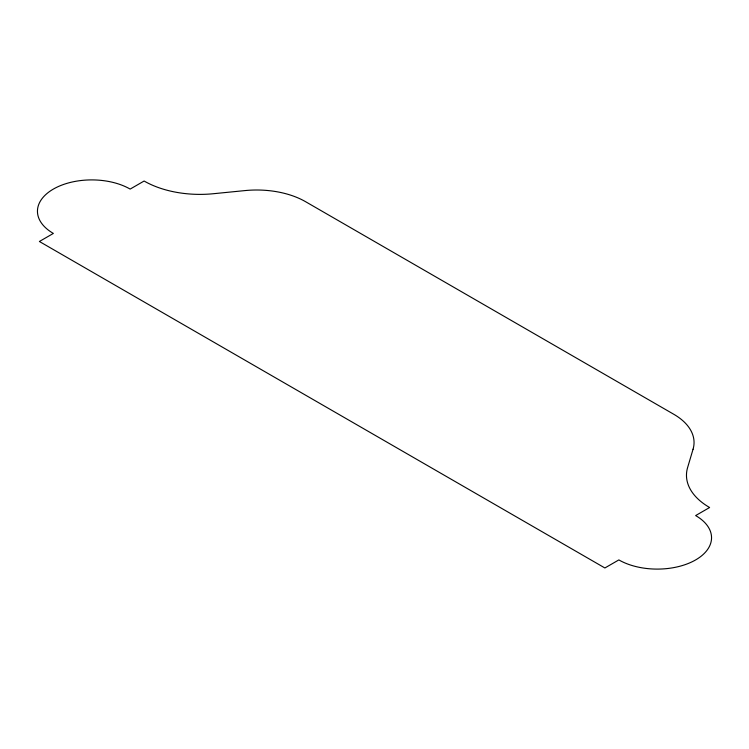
<?xml version="1.0" encoding="UTF-8"?>
<svg xmlns="http://www.w3.org/2000/svg" width="749" height="749" viewBox="0 0 749 749"><rect width="100%" height="100%" fill="white"/><g stroke="black" fill="none" stroke-linecap="round" stroke-linejoin="round"><path stroke-width="1.12" d="M693.05 449.25L687.61 467.554A78.982 45.605 0 0 0 709.612 507.513L695.643 515.574A54.303 31.355 0 0 1 695.643 559.915A54.303 31.355 0 0 1 618.852 559.915L604.883 567.976L39.388 241.487L53.357 233.426A54.303 31.355 0 0 1 53.357 189.085A54.303 31.355 0 0 1 130.148 189.085L144.117 181.024A78.982 45.605 0 0 0 213.325 193.729L245.017 190.583A69.114 39.903 0 0 1 305.583 201.696L673.81 414.291A69.114 39.903 0 0 1 693.05 449.25"/></g></svg>
